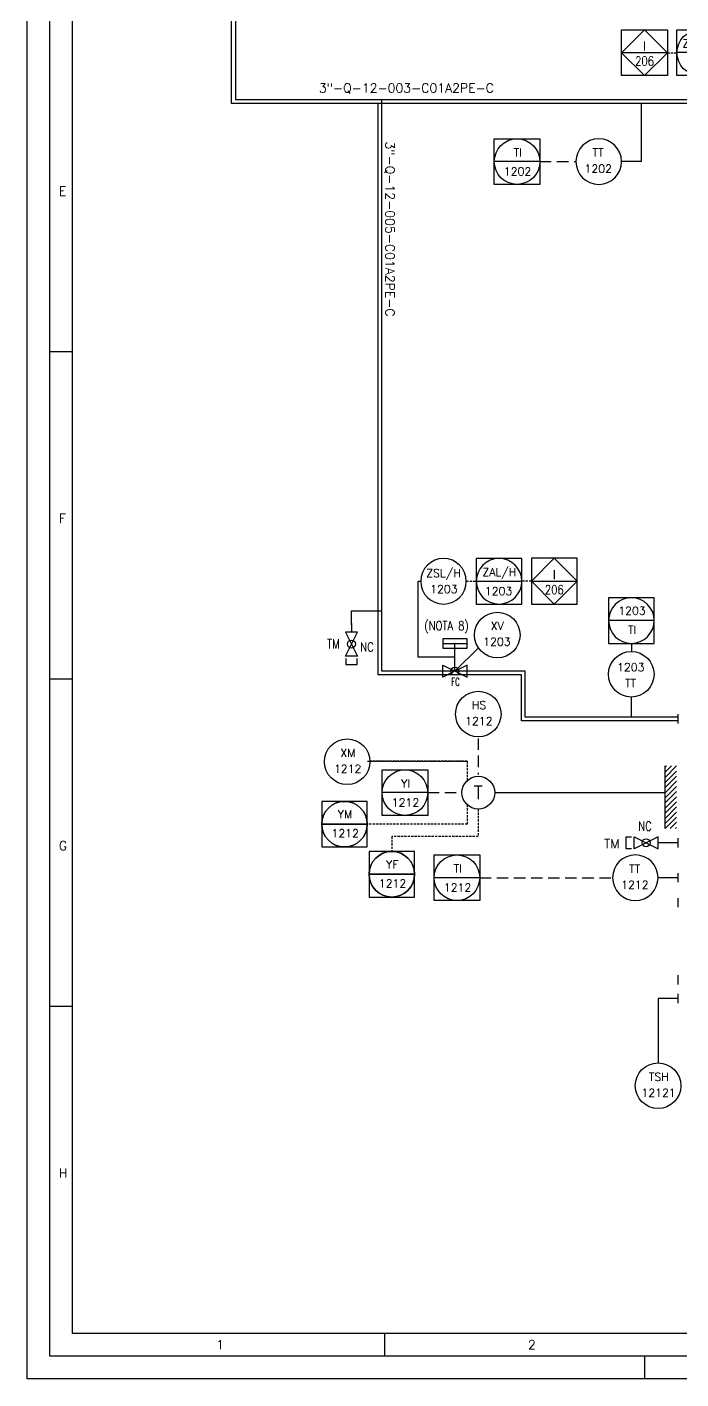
# Model space of a CAD drawing. Header units: metres. Extents: x 91 to 3133, y 1612 to 2206.
# Drawn here: x 2154.6 to 2298.1, y 1611.7 to 1908.1 of the extents above; entities that cross this region are included whole.
import ezdxf
from ezdxf.enums import TextEntityAlignment as Align

# ---------------------------------------------------------------- set-up
doc = ezdxf.new("R2010")
doc.units = ezdxf.units.M
doc.linetypes.add('TRAZOS', pattern=[0.75, 0.5, -0.25])
for name, color, linetype in [('CAJETIN', 1, 'Continuous'), ('EQUIPOS', 5, 'Continuous'), ('FORMATO', 7, 'Continuous'), ('INSTRUMENTOS', 1, 'Continuous'), ('TEX', 7, 'Continuous'), ('TEXTO-INSTRUMENTACION', 7, 'Continuous'), ('TEXTO-VALVULAS Y ACCESORIOS', 7, 'Continuous'), ('TUBERIA', 5, 'Continuous'), ('TUBERÍA2', 1, 'TRAZOS'), ('VALVULAS Y ACCESORIOS', 1, 'Continuous')]:
    doc.layers.add(name, color=color, linetype=linetype)
doc.layers.add('TUBERÍA3', color=1, linetype='Continuous', true_color=0xff0000)
doc.styles.add('PY', font='ROMANS.shx')
doc.styles.add('PY1', font='ROMANS.shx', dxfattribs={"width": 0.8})
doc.styles.add('PY3', font='ROMANS.shx', dxfattribs={"width": 0.6})
doc.styles.add('TXT', font='txt')
doc.linetypes.add('SEÑAL_MECANICA2', pattern='A,4.411183,["o",PY,S=4.130212,R=360,X=0,Y=-1.374288],0.588817,-0.374158,["",PY,S=2,R=360,X=0,Y=-0.688262],-2.183682', length=7.55784)

# ---------------------------------------------------------------- blocks, each defined once
blk = doc.blocks.new('SEÑAL CIRCU MARCO')
at = {"color": 1, "linetype": 'Continuous', "ltscale": 0.5}
blk.add_line((5.7, 5.7), (-5.7, 5.7), dxfattribs=at)
at = {"color": 1, "flags": 128}
blk.add_lwpolyline([(5.7, 0), (-5.7, 0), (-5.7, 11.4), (5.7, 11.4)], close=True, dxfattribs=at)
at = {"color": 1}
blk.add_circle((0, 5.7), 5.7, dxfattribs=at)
at = {"style": 'PY'}
for tag, p in [('XXX', (0.18, 7.98)), ('YYY', (0.13, 3.24))]:
    blk.add_attdef(tag, text='', height=2, dxfattribs=at).set_placement(p, align=Align.MIDDLE)
blk = doc.blocks.new('VALV GLOB-V')
at = {"layer": 'INSTRUMENTOS', "color": 1, "flags": 128}
blk.add_lwpolyline([(5.7, -1.43), (5.7, 1.43), (0, -1.43), (0, 1.43)], close=True, dxfattribs=at)
at = {"layer": 'INSTRUMENTOS', "color": 1}
blk.add_circle((2.85, 0), 0.95, dxfattribs=at)
at = {"layer": 'INSTRUMENTOS', "color": 7, "linetype": 'SEÑAL_MECANICA2', "style": 'PY'}
blk.add_attdef('REF.', text='', height=2, dxfattribs=at).set_placement((3, -3.37), align=Align.MIDDLE)
blk = doc.blocks.new('SEÑAL CIR')
at = {"color": 1}
blk.add_circle((0, 5.7), 5.7, dxfattribs=at)
at = {"layer": 'INSTRUMENTOS', "linetype": 'Continuous', "style": 'PY', "flags": 4}
for p in [(0.18, 6.94), (0.13, 2.95)]:
    blk.add_attdef('---', text='', height=2, dxfattribs=at).set_placement(p, align=Align.CENTER)
blk = doc.blocks.new('SECUENCIA PROGRAMADA EN SISTEMA DE CONTROL PLC')
at = {"layer": 'INSTRUMENTOS'}
blk.add_line((-5, 5), (5, 5), dxfattribs=at)
at = {"layer": 'INSTRUMENTOS', "flags": 128}
for points in [[(0, 0), (-5, 5), (0, 10), (5, 5)], [(-5, 0), (5, 0), (5, 10), (-5, 10)]]:
    blk.add_lwpolyline(points, close=True, dxfattribs=at)
at = {"layer": 'TEXTO-INSTRUMENTACION', "linetype": 'Continuous', "style": 'PY1', "width": 0.8}
for tag, p in [('XXX', (0.01, 6.43)), ('YYY', (0.01, 3.17))]:
    blk.add_attdef(tag, text='', height=2, dxfattribs=at).set_placement(p, align=Align.MIDDLE_CENTER)
blk = doc.blocks.new('MARCO-A1')
at = {"layer": 'FORMATO', "color": 5}
for p, q in [((5, 225.25), (10, 225.25)), ((5, 153.5), (10, 153.5)), ((5, 81.75), (10, 81.75)), ((78.42, 10), (78.42, 5))]:
    blk.add_line(p, q, dxfattribs=at)
at = {"layer": 'FORMATO', "color": 1, "linetype": 'Continuous'}
blk.add_line((135.5, 5), (135.5, 0), dxfattribs=at)
at = {"layer": 'FORMATO', "color": 1}
blk.add_lwpolyline([(0, 594), (841, 594), (841, 0), (0, 0)], close=True, dxfattribs=at)
at = {"layer": 'FORMATO', "color": 5}
blk.add_lwpolyline([(5, 589), (836, 589), (836, 5), (5, 5)], close=True, dxfattribs=at)
at = {"layer": 'FORMATO', "color": 8, "linetype": 'Continuous'}
blk.add_lwpolyline([(10, 584), (831, 584), (831, 10), (10, 10)], close=True, dxfattribs=at)
at = {"layer": 'FORMATO', "color": 1, "style": 'PY'}
for s, p in [('E', (7, 259.42)), ('F', (7, 187.67)), ('G', (7, 115.92)), ('H', (7, 44.17)), ('1', (41.52, 6.5)), ('2', (109.93, 6.5))]:
    blk.add_text(s, height=2, dxfattribs=at).set_placement(p)

msp = doc.modelspace()

# ---------------------------------------------------------------- hatches: boundary and pattern name
at = {"layer": 'EQUIPOS'}
h = msp.add_hatch(dxfattribs=at)
h.set_pattern_fill('ANSI31', color=4, scale=0.25, style=0)
h.set_pattern_definition([(45, (1062.2495, 2536.2359), (-0.561266, 0.561266), [])])
h.paths.add_polyline_path([(2294.66, 1732.38), (2297.16, 1732.38), (2297.16, 1746.13), (2294.66, 1746.13)])

# ---------------------------------------------------------------- linework, layer by layer
at = {"color": 1}
for p, q in [((2289.48, 1878.61), (2289.48, 1891.42)), ((2289.48, 1878.61), (2285.1, 1878.61)), ((2240.44, 1769.92), (2240.44, 1786.59)), ((2240.44, 1786.59), (2241.04, 1786.59)), ((2225.81, 1777.32), (2225.81, 1775.46)), ((2248.52, 1769.92), (2240.44, 1769.92)), ((2248.52, 1766.89), (2253.7, 1771.98)), ((2287.27, 1756.83), (2287.27, 1761.21)), ((2257.27, 1740.25), (2294.66, 1740.25)), ((2297.51, 1729.26), (2293.12, 1729.26)), ((2297.51, 1721.6), (2293.13, 1721.6)), ((2297.51, 1695.11), (2293.13, 1695.11))]:
    msp.add_line(p, q, dxfattribs=at)
at = {"color": 1, "flags": 128}
for points in [[(2224.56, 1769.67), (2224.56, 1768.35), (2227.06, 1768.35), (2227.06, 1769.67)], [(2287.32, 1730.51), (2286.01, 1730.51), (2286.01, 1728.01), (2287.32, 1728.01)]]:
    msp.add_lwpolyline(points, dxfattribs=at)
at = {"color": 1}
msp.add_lwpolyline([(2293.13, 1695.11), (2293.13, 1680.99)], dxfattribs=at)
msp.add_circle((2253.67, 1740.25), 3.6, dxfattribs=at)
at = {"layer": 'CAJETIN', "color": 1, "linetype": 'TRAZOS'}
for p, q in [((2295.18, 1902.49), (2297.27, 1902.49)), ((2265.31, 1786.59), (2263.22, 1786.59))]:
    msp.add_line(p, q, dxfattribs=at)
at = {"layer": 'CAJETIN', "color": 1, "linetype": 'TRAZOS', "ltscale": 5}
for p, q in [((2267.18, 1878.61), (2275.1, 1878.61)), ((2287.27, 1772.98), (2287.27, 1771.21)), ((2253.99, 1721.6), (2283.13, 1721.6))]:
    msp.add_line(p, q, dxfattribs=at)
at = {"layer": 'EQUIPOS', "color": 4}
msp.add_line((2294.66, 1732.38), (2294.66, 1746.14), dxfattribs=at)
at = {"layer": 'TUBERIA', "color": 4, "linetype": 'Continuous'}
for p, q in [((2231.67, 1766.09), (2231.67, 1891.42)), ((2263.13, 1766.09), (2231.67, 1766.09)), ((2263.13, 1756.03), (2263.13, 1766.09)), ((2297.51, 1756.03), (2263.13, 1756.03))]:
    msp.add_line(p, q, dxfattribs=at)
at = {"layer": 'TUBERIA', "color": 5, "linetype": 'Continuous'}
for p, q in [((2232.47, 1766.89), (2232.47, 1892.22)), ((2263.93, 1766.89), (2232.47, 1766.89)), ((2263.93, 1756.83), (2263.93, 1766.89)), ((2297.51, 1756.83), (2263.93, 1756.83))]:
    msp.add_line(p, q, dxfattribs=at)
at = {"layer": 'TUBERIA', "lineweight": 30}
msp.add_line((2225.81, 1777.06), (2225.81, 1780.12), dxfattribs=at)
at = {"layer": 'TUBERIA', "color": 1, "linetype": 'TRAZOS', "ltscale": 5}
for p, q in [((2253.67, 1752.12), (2253.67, 1744.24)), ((2242.57, 1740.25), (2250.07, 1740.25))]:
    msp.add_line(p, q, dxfattribs=at)
at = {"layer": 'TUBERIA', "color": 5, "linetype": 'Continuous'}
msp.add_lwpolyline([(2765.63, 2125.94), (2765.63, 2018.36), (2200.41, 2018.36), (2200.41, 1892.22), (2325.47, 1892.22)], dxfattribs=at)
at = {"layer": 'TUBERIA', "color": 4, "linetype": 'Continuous'}
msp.add_lwpolyline([(2764.83, 2125.14), (2764.83, 2019.33), (2199.43, 2019.33), (2199.43, 1891.42), (2325.47, 1891.42)], dxfattribs=at)
at = {"layer": 'TUBERIA', "lineweight": 30}
msp.add_lwpolyline([(2225.81, 1780.12), (2232.47, 1780.11)], dxfattribs=at)
at = {"layer": 'TUBERÍA2', "color": 1, "linetype": 'TRAZOS'}
msp.add_line((2251.04, 1786.59), (2253.22, 1786.59), dxfattribs=at)
at = {"layer": 'TUBERÍA2'}
msp.add_line((2251.25, 1747.16), (2229.89, 1747.16), dxfattribs=at)
for points in [[(2229.36, 1747.16), (2251.25, 1747.16), (2251.25, 1742.92)], [(2251.25, 1737.58), (2251.25, 1733.34), (2229.3, 1733.34)], [(2253.67, 1736.65), (2253.67, 1730.65), (2234.7, 1730.65), (2234.7, 1727.36)]]:
    msp.add_lwpolyline(points, dxfattribs=at)
at = {"layer": 'TUBERÍA3'}
for points in [[(2219.3, 1733.34), (2229.3, 1733.34)], [(2229.69, 1722.36), (2239.69, 1722.36)]]:
    msp.add_lwpolyline(points, dxfattribs=at)
for centre in [(2224.3, 1733.34), (2234.69, 1722.36)]:
    msp.add_circle(centre, 5, dxfattribs=at)
at = {"layer": 'VALVULAS Y ACCESORIOS'}
for p, q in [((2245.86, 1772.94), (2251.19, 1772.94)), ((2248.52, 1766.89), (2248.52, 1772.94))]:
    msp.add_line(p, q, dxfattribs=at)
at = {"layer": 'VALVULAS Y ACCESORIOS', "ltscale": 0.1}
for p, q in [((2297.51, 1755.43), (2297.51, 1757.43)), ((2297.51, 1728.26), (2297.51, 1730.26)), ((2297.51, 1720.6), (2297.51, 1722.6)), ((2297.51, 1715.11), (2297.51, 1717.11)), ((2297.51, 1698.21), (2297.51, 1700.21)), ((2297.51, 1694.11), (2297.51, 1696.11))]:
    msp.add_line(p, q, dxfattribs=at)
at = {"layer": 'VALVULAS Y ACCESORIOS', "flags": 128}
for points in [[(2245.86, 1773.94), (2245.86, 1771.94), (2251.19, 1771.94), (2251.19, 1773.94)], [(2245.86, 1765.56), (2245.86, 1768.23), (2251.19, 1765.56), (2251.19, 1768.23)]]:
    msp.add_lwpolyline(points, close=True, dxfattribs=at)

# ---------------------------------------------------------------- block references
msp.add_blockref('MARCO-A1', (2154.63, 1611.7))
ref = msp.add_blockref('SECUENCIA PROGRAMADA EN SISTEMA DE CONTROL PLC', (2290.15, 1897.46), dxfattribs=dict(xscale=-1.005571670621066, yscale=1.005571670621293, zscale=1.005571670621306))
ref.add_attrib('XXX', 'I', dxfattribs={"layer": 'TEXTO-INSTRUMENTACION', "linetype": 'Continuous', "height": 2.01, "style": 'TXT'}).set_placement((2290.15, 1903.94), align=Align.MIDDLE_CENTER)
ref.add_attrib('YYY', '206', dxfattribs={"layer": 'TEXTO-INSTRUMENTACION', "linetype": 'Continuous', "height": 2.011, "style": 'PY1', "width": 0.8}).set_placement((2290.15, 1900.65), align=Align.MIDDLE_CENTER)
ref = msp.add_blockref('SEÑAL CIRCU MARCO', (2302.27, 1897.5), dxfattribs=dict(xscale=0.8770999999999276, yscale=0.8770999999999276, zscale=0.8770999999999276))
ref.add_attrib('XXX', 'ZAL/H', dxfattribs={"height": 1.754, "style": 'PY'}).set_placement((2302.2, 1904.37), align=Align.MIDDLE)
ref.add_attrib('YYY', '1201', dxfattribs={"height": 1.754, "style": 'PY'}).set_placement((2302.38, 1900.34), align=Align.MIDDLE)
for p, xscale, yscale, zscale, values in [((2262.17, 1873.6), 0.8777884135909062, 0.8777884135909062, 0.8777884135909062, {'XXX': 'TI', 'YYY': '1202'}), ((2237.57, 1735.25), 0.8770999999999276, 0.8770999999999276, 0.8770999999999276, {'XXX': 'YI', 'YYY': '1212'}), ((2248.99, 1716.6), 0.8777884135906788, 0.8777884135906788, 0.8777884135906788, {'XXX': 'TI', 'YYY': '1212'})]:
    msp.add_blockref('SEÑAL CIRCU MARCO', p, dxfattribs=dict(xscale=xscale, yscale=yscale, zscale=zscale)).add_auto_attribs(values)
at = {"linetype": 'Continuous'}
ref = msp.add_blockref('SEÑAL CIR', (2280.1, 1873.61), dxfattribs=dict(at, xscale=-0.8770999999999276, yscale=0.8770999999999276, zscale=0.8770999999999276))
ref.add_attrib('---', 'TT', dxfattribs={"layer": 'INSTRUMENTOS', "color": 7, "linetype": 'Continuous', "height": 1.754, "style": 'PY'}).set_placement((2279.94, 1879.69), align=Align.CENTER)
ref.add_attrib('---', '1202', dxfattribs={"layer": 'INSTRUMENTOS', "color": 7, "linetype": 'Continuous', "height": 1.754, "style": 'PY'}).set_placement((2279.99, 1876.19), align=Align.CENTER)
ref = msp.add_blockref('SEÑAL CIR', (2246.04, 1781.59), dxfattribs=dict(at, xscale=-0.8770999999999276, yscale=0.8770999999999276, zscale=0.8770999999999276))
ref.add_attrib('---', 'ZSL/H', dxfattribs={"layer": 'INSTRUMENTOS', "color": 7, "linetype": 'Continuous', "height": 1.754, "style": 'PY'}).set_placement((2246.04, 1787.5), align=Align.CENTER)
ref.add_attrib('---', '1203', dxfattribs={"layer": 'INSTRUMENTOS', "color": 7, "linetype": 'Continuous', "height": 1.754, "style": 'PY'}).set_placement((2246.11, 1784), align=Align.CENTER)
ref = msp.add_blockref('SEÑAL CIRCU MARCO', (2258.22, 1781.6), dxfattribs=dict(xscale=-0.8770999999999276, yscale=0.8770999999999276, zscale=0.8770999999999276))
ref.add_attrib('XXX', 'ZAL/H', dxfattribs={"height": 1.754, "style": 'PY'}).set_placement((2258.29, 1788.47), align=Align.MIDDLE)
ref.add_attrib('YYY', '1203', dxfattribs={"height": 1.754, "style": 'PY'}).set_placement((2258.11, 1784.44), align=Align.MIDDLE)
ref = msp.add_blockref('SECUENCIA PROGRAMADA EN SISTEMA DE CONTROL PLC', (2270.34, 1781.57), dxfattribs=dict(xscale=1.005571670621066, yscale=1.005571670621066, zscale=1.005571670621066))
ref.add_attrib('XXX', 'I', dxfattribs={"layer": 'TEXTO-INSTRUMENTACION', "linetype": 'Continuous', "height": 2.01, "style": 'TXT'}).set_placement((2270.34, 1788.04), align=Align.MIDDLE_CENTER)
ref.add_attrib('YYY', '206', dxfattribs={"layer": 'TEXTO-INSTRUMENTACION', "linetype": 'Continuous', "height": 2.011, "style": 'PY1', "width": 0.8}).set_placement((2270.34, 1784.75), align=Align.MIDDLE_CENTER)
ref = msp.add_blockref('SEÑAL CIRCU MARCO', (2287.27, 1782.99), dxfattribs=dict(xscale=-0.8777884135906788, yscale=0.8777884135906788, zscale=0.8777884135906788, rotation=180))
ref.add_attrib('XXX', 'TI', dxfattribs={"height": 1.756, "style": 'PY'}).set_placement((2287.43, 1775.98), align=Align.MIDDLE)
ref.add_attrib('YYY', '1203', dxfattribs={"height": 1.756, "style": 'PY'}).set_placement((2287.39, 1780.14), align=Align.MIDDLE)
ref = msp.add_blockref('SEÑAL CIR', (2257.83, 1769.8), dxfattribs=dict(at, xscale=0.8770999999999276, yscale=0.8770999999999276, zscale=0.8770999999999276))
ref.add_attrib('---', 'XV', dxfattribs={"layer": 'INSTRUMENTOS', "color": 7, "linetype": 'Continuous', "height": 1.754, "style": 'PY'}).set_placement((2257.82, 1775.96), align=Align.CENTER)
ref.add_attrib('---', '1203', dxfattribs={"layer": 'INSTRUMENTOS', "color": 7, "linetype": 'Continuous', "height": 1.754, "style": 'PY'}).set_placement((2257.75, 1772.47), align=Align.CENTER)
at = {"linetype": 'Continuous', "xscale": 0.9232631578945529, "yscale": 0.9232631578945529, "zscale": 0.9232631578945529, "rotation": 90}
msp.add_blockref('VALV GLOB-V', (2225.81, 1770.2), dxfattribs=at)
at = {"linetype": 'Continuous'}
ref = msp.add_blockref('SEÑAL CIR', (2287.23, 1771.21), dxfattribs=dict(at, xscale=0.877100000000155, yscale=0.877100000000155, zscale=0.877100000000155, rotation=180))
ref.add_attrib('---', 'TT', dxfattribs={"layer": 'INSTRUMENTOS', "color": 7, "linetype": 'Continuous', "height": 1.754, "style": 'PY'}).set_placement((2287.08, 1763.37), align=Align.CENTER)
ref.add_attrib('---', '1203', dxfattribs={"layer": 'INSTRUMENTOS', "color": 7, "linetype": 'Continuous', "height": 1.754, "style": 'PY'}).set_placement((2287.12, 1766.87), align=Align.CENTER)
ref = msp.add_blockref('VALV GLOB-V', (2245.86, 1766.89), dxfattribs=dict(at, xscale=0.9356729824555714, yscale=0.9356729824555714, zscale=0.9356729824555714))
ref.add_attrib('REF.', 'FC', dxfattribs={"layer": 'INSTRUMENTOS', "color": 7, "linetype": 'SEÑAL_MECANICA2', "height": 1.778, "style": 'PY3', "width": 0.6}).set_placement((2248.66, 1764.55), align=Align.MIDDLE)
ref = msp.add_blockref('SEÑAL CIR', (2253.67, 1752.49), dxfattribs=dict(at, xscale=0.8770999999999276, yscale=0.8770999999999276, zscale=0.8770999999999276))
ref.add_attrib('---', 'HS', dxfattribs={"layer": 'INSTRUMENTOS', "color": 7, "linetype": 'Continuous', "height": 1.754, "style": 'PY'}).set_placement((2253.83, 1758.57), align=Align.CENTER)
ref.add_attrib('---', '1212', dxfattribs={"layer": 'INSTRUMENTOS', "color": 7, "linetype": 'Continuous', "height": 1.754, "style": 'PY'}).set_placement((2253.78, 1755.07), align=Align.CENTER)
ref = msp.add_blockref('SEÑAL CIR', (2224.89, 1742.04), dxfattribs=dict(at, xscale=0.8771000000000413, yscale=0.8771000000000413, zscale=0.8771000000000413))
ref.add_attrib('---', 'XM', dxfattribs={"layer": 'INSTRUMENTOS', "color": 7, "linetype": 'Continuous', "height": 1.754, "style": 'PY'}).set_placement((2225.05, 1748.12), align=Align.CENTER)
ref.add_attrib('---', '1212', dxfattribs={"layer": 'INSTRUMENTOS', "color": 7, "linetype": 'Continuous', "height": 1.754, "style": 'PY'}).set_placement((2225, 1744.62), align=Align.CENTER)
ref = msp.add_blockref('SEÑAL CIRCU MARCO', (2224.3, 1738.34), dxfattribs=dict(xscale=-0.8771000000000413, yscale=0.8771000000000413, zscale=0.8771000000000413, rotation=180))
ref.add_attrib('XXX', '1212', dxfattribs={"height": 1.754, "style": 'PY'}).set_placement((2224.46, 1731.34), align=Align.MIDDLE)
ref.add_attrib('YYY', 'YM', dxfattribs={"height": 1.754, "style": 'PY'}).set_placement((2224.41, 1735.5), align=Align.MIDDLE)
at = {"linetype": 'Continuous', "xscale": 0.9232631578945529, "yscale": 0.9232631578945529, "zscale": 0.9232631578945529}
msp.add_blockref('VALV GLOB-V', (2287.86, 1729.26), dxfattribs=at)
ref = msp.add_blockref('SEÑAL CIRCU MARCO', (2234.69, 1727.36), dxfattribs=dict(xscale=-0.8771000000000413, yscale=0.8771000000000413, zscale=0.8771000000000413, rotation=180))
ref.add_attrib('XXX', '1212', dxfattribs={"height": 1.754, "style": 'PY'}).set_placement((2234.85, 1720.36), align=Align.MIDDLE)
ref.add_attrib('YYY', 'YF', dxfattribs={"height": 1.754, "style": 'PY'}).set_placement((2234.8, 1724.52), align=Align.MIDDLE)
at = {"linetype": 'Continuous'}
ref = msp.add_blockref('SEÑAL CIR', (2288.13, 1716.6), dxfattribs=dict(at, xscale=-0.877100000000155, yscale=0.8770999999999276, zscale=0.8771))
ref.add_attrib('---', 'TT', dxfattribs={"layer": 'INSTRUMENTOS', "color": 7, "linetype": 'Continuous', "height": 1.754, "style": 'PY'}).set_placement((2287.97, 1722.69), align=Align.CENTER)
ref.add_attrib('---', '1212', dxfattribs={"layer": 'INSTRUMENTOS', "color": 7, "linetype": 'Continuous', "height": 1.754, "style": 'PY'}).set_placement((2288.02, 1719.19), align=Align.CENTER)
ref = msp.add_blockref('SEÑAL CIR', (2293.12, 1670.99), dxfattribs=dict(at, xscale=0.8770999999999276, yscale=0.8770999999999276, zscale=0.8770999999999276))
ref.add_attrib('---', 'TSH', dxfattribs={"layer": 'INSTRUMENTOS', "color": 7, "linetype": 'Continuous', "height": 1.754, "style": 'PY'}).set_placement((2293.28, 1677.07), align=Align.CENTER)
ref.add_attrib('---', '12121', dxfattribs={"layer": 'INSTRUMENTOS', "color": 7, "linetype": 'Continuous', "height": 1.754, "style": 'PY'}).set_placement((2293.23, 1673.58), align=Align.CENTER)

# ---------------------------------------------------------------- texts
at = {"color": 7, "style": 'PY'}
msp.add_text('T', height=2.92, dxfattribs=at).set_placement((2253.67, 1740.25), align=Align.MIDDLE)
at = {"layer": 'TEX', "color": 7, "char_height": 2, "width": 28.6036, "attachment_point": 5, "style": 'PY1'}
for s, insert in [('(NOTA 8)', (2246.7, 1776.53)), ('TM', (2221.86, 1772.89)), ('NC', (2229.26, 1772.19)), ('NC', (2290.24, 1732.9))]:
    msp.add_mtext(s, dxfattribs=dict(at, insert=insert))
at = {"layer": 'TEXTO-VALVULAS Y ACCESORIOS', "style": 'PY'}
msp.add_text('3"-Q-12-003-C01A2PE-C', height=2, dxfattribs=at).set_placement((2237.89, 1893.74), align=Align.CENTER)
msp.add_text('3"-Q-12-005-C01A2PE-C', height=2, rotation=270, dxfattribs=at).set_placement((2233.3, 1863.82), align=Align.CENTER)
at = {"layer": 'TEXTO-VALVULAS Y ACCESORIOS', "color": 7, "linetype": 'Continuous', "style": 'PY', "flags": 4}
msp.add_attdef('TM', text='---', height=2, dxfattribs=at).set_placement((2282.98, 1728.05), align=Align.CENTER)

doc.saveas('drawing.dxf')
